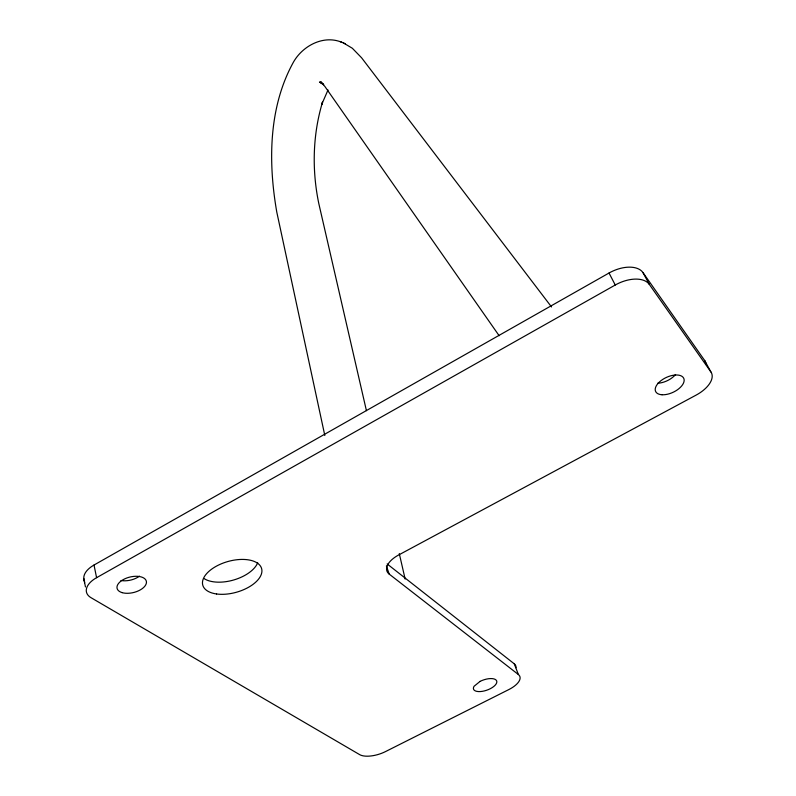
<?xml version="1.0" encoding="UTF-8"?>
<svg xmlns="http://www.w3.org/2000/svg" width="796" height="796" viewBox="0 0 796 796"><rect width="100%" height="100%" fill="white"/><g stroke="black" fill="none" stroke-linecap="round" stroke-linejoin="round"><path stroke-width="1.19" d="M328.012 89.978L321.684 104.505L322.559 102.027C312.639 134.783 311.833 170.105 318.798 203.527L366.429 410.676M94.018 565.031L609.03 273.018A27.82 16.01 -26 0 1 642.959 272.56L704.649 360.479L710.898 371.941A25.81 13.462 -25.4 0 1 696.182 395.075L398.617 555.001A23.492 11.841 -19.1 0 0 389.194 574.095L518.385 674.53A20.407 8.915 -19.6 0 1 508.813 689.575L385.513 751.583A19.93 8.527 -17.6 0 1 359.673 754.638L91.033 597.697A25.253 13.343 -13.4 0 1 96.585 577.687L94.018 565.031A25.104 13.413 -13.4 0 0 84.585 581.15M96.585 577.687L615.258 285.008A27.999 15.95 -25.9 0 1 649.357 284.451L710.898 371.941M342.011 42.377C323.863 34.626 303.077 45.541 293.674 61.73C268.451 106.933 268.093 162.235 276.779 212.064L324.808 435.482M343.544 43.024L352.339 48.258L361.583 57.78L551.529 306.967M340.101 41.581L345.434 43.82M323.106 84.257L319.465 82.038L323.743 84.684L320.718 81.719L324.917 86.515L499.152 335.723M387.155 563.946L514.266 663.824A20.308 8.975 -19.6 0 1 515.997 667.715M642.959 272.56L649.357 284.451M609.03 273.018L615.258 285.008M514.266 663.824L518.385 674.53M386.398 565.916L389.194 574.095M399.293 553.628L405.144 579.07M84.078 579.886L84.645 582.742M83.819 578.543L85.471 586.95M257.705 562.742A30.397 16.039 -15.8 0 1 234.014 579.896A30.397 16.039 -15.8 0 1 204.164 578.622M139.459 576.175A14.975 7.99 -13.8 0 1 120.972 580.493M675.565 374.518A15.432 8.199 -25.2 0 1 657.715 383.234M704.649 360.479A25.651 13.532 -25.5 0 1 705.962 364.508M480.078 681.386L474.058 686.281A12.278 5.383 -19.4 0 0 484.217 690.958A12.278 5.383 -19.4 0 0 496.644 680.849A12.278 5.383 -19.4 0 0 480.078 681.386M216.572 593.975A30.576 15.95 -15.8 0 0 261.914 571.359A30.576 15.95 -15.8 0 0 218.094 565.279A30.576 15.95 -15.8 0 0 216.572 593.975M122.146 592.642A15.064 7.95 -13.8 0 0 146.225 583.717A15.064 7.95 -13.8 0 0 126.773 578.005A15.064 7.95 -13.8 0 0 122.146 592.642M662.043 394.756A15.522 8.159 -25.1 0 0 684.152 380.538A15.522 8.159 -25.1 0 0 662.849 379.354A15.522 8.159 -25.1 0 0 662.043 394.756"/></g></svg>
